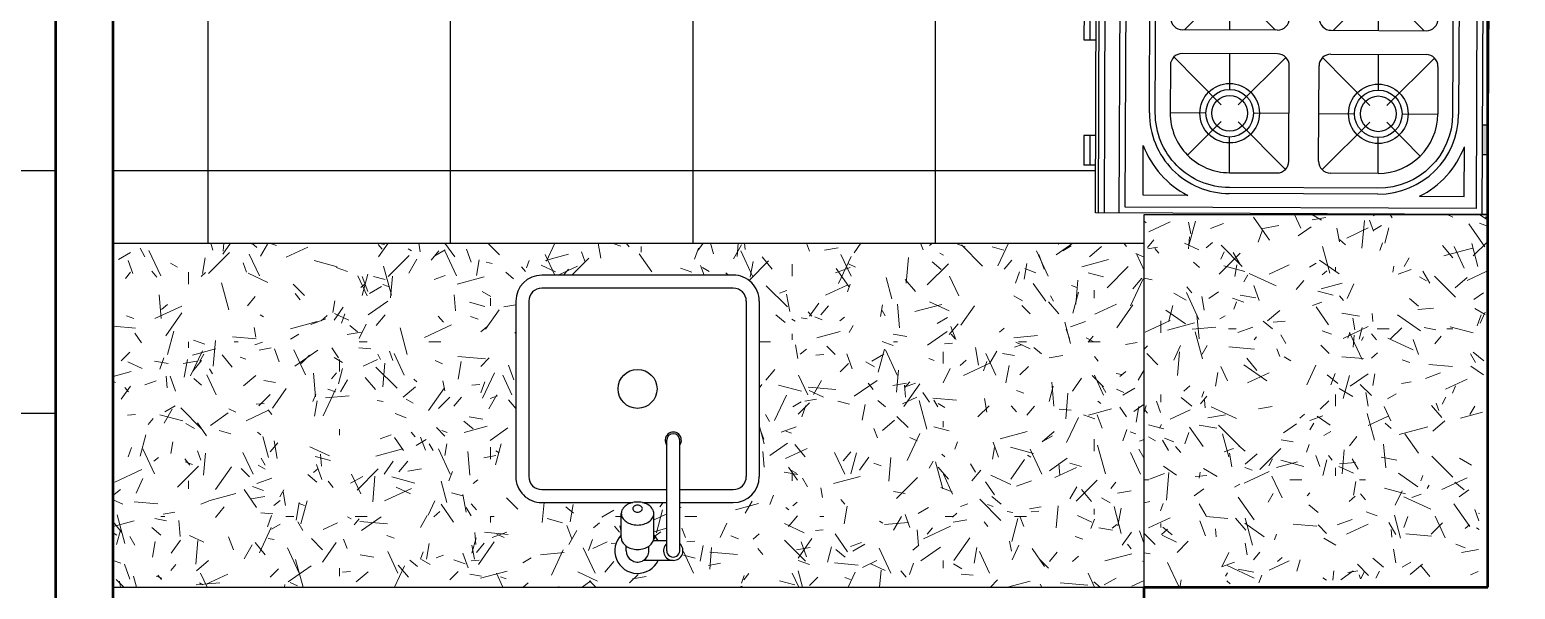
# Model space of a CAD drawing. Header units: millimetres. Extents: x 124972 to 152645, y 1647 to 10452.
# Drawn here: x 152114.9 to 152374.2, y 8647.6 to 8745.2 of the extents above; entities that cross this region are included whole.
import ezdxf

# ---------------------------------------------------------------- set-up
doc = ezdxf.new("R2010")
doc.units = ezdxf.units.MM
for name, color, linetype in [('ACESSORIOS', 2, 'Continuous'), ('COZ', 3, 'Continuous'), ('COZINHA', 2, 'Continuous'), ('PAREDES', 5, 'Continuous'), ('Piso', 55, 'Continuous')]:
    doc.layers.add(name, color=color, linetype=linetype)
for name, color, linetype, lineweight in [('Hachura', 1, 'Continuous', 9), ('Nível Fachada', 7, 'Continuous', 70), ('Parede Baixa', 5, 'Continuous', 50)]:
    doc.layers.add(name, color=color, linetype=linetype, lineweight=lineweight)
pattern_1 = [(359.9999999999999, (0, 0), (2.842170943040401e-14, 42.33333333333334), []), (90, (0, 0), (-42.33333333333333, 3.197442310920451e-14), [])]

# ---------------------------------------------------------------- blocks, each defined once
blk = doc.blocks.new('Pia Bancada Planta 01')
at = {"layer": 'COZ', "color": 2}
for p, q in [((0.4349999999999987, 0.1875), (0.165, 0.1874999999999991)), ((0.4350000000000005, 0.1674999999999995), (0.1649999999999974, 0.1674999999999995)), ((0.125, 0.1474999999999991), (0.125, 0.007449154188279287)), ((0.1449999999999978, 0.1475), (0.1449999999999987, -0.04500000000001326)), ((0.4549999999999992, -0.1475), (0.4550000000000001, 0.1474999999999999)), ((0.4749999999999988, -0.1475), (0.4749999999999988, 0.1474999999999999)), ((0.07051855781281269, 0.02499999999999946), (0.1081187720420091, 0.02499999999999946)), ((0.05089545180051935, 0.01749999999999918), (0.0578940251117448, 0.01749999999999918)), ((0.03589545180055609, -0.0550000000000006), (0.03589545180055609, -0.01145643923745876)), ((0.05089545180051935, -0.01750000000000096), (0.05789402511174391, -0.01750000000000096)), ((0.125, -0.00744915418847559), (0.125, -0.04500000000000793)), ((0.05089545180051935, -0.04499999999998838), (0.2208954518005184, -0.04500000000003281)), ((0.06589545180048173, -0.04499999999999372), (0.06589545180048084, -0.02412884359882828)), ((0.07051855781281269, -0.02500000000000125), (0.1081187720420091, -0.02500000000000125)), ((0.05089545180051935, -0.06500000000001283), (0.2208954518005184, -0.0649999999999702)), ((0.125, -0.06499999999999419), (0.125, -0.1475)), ((0.1449999999999987, -0.06499999999998886), (0.1449999999999987, -0.1475)), ((0.4349999999999996, -0.1675000000000005), (0.1649999999999983, -0.1675000000000004)), ((0.4349999999999987, -0.1875), (0.165, -0.1875))]:
    blk.add_line(p, q, dxfattribs=at)
blk.add_lwpolyline([(0.07051855781281269, 0.02499999999999946, 0.133256151078858), (0.06409800060375481, 0.02325790783494863, 0.1067562697216193), (0.05801855781281251, 0.01767766952966365, 0.08282752964101038), (0.05426143257988691, 0.009903837173372839, 0.07135174875314108), (0.05284088828314815, -8.914153163319302e-16, 0.07135174875312217), (0.05426143257988691, -0.009903837173374622, 0.08282752964099814), (0.05801855781281251, -0.01767766952966366, 0.1067562697216379), (0.06409800060375481, -0.02325790783495041, 0.1332561510788669), (0.07051855781281269, -0.02500000000000125, 0.133256151078858)], format="xyb", dxfattribs=at)
for points in [[(0.1081187720420091, -0.02500000000000125, 0.133256151078858), (0.1145393292510661, -0.02325790783495042, 0.1067562697216193), (0.1206187720420093, -0.01767766952966366, 0.08282752964099754), (0.1243758972749358, -0.00990383717337285, 0.07135174875310642), (0.1257964415716728, -8.958843855013521e-16, 0.07135174875312841), (0.124375897274934, 0.009903837173374612, 0.08282752964096539), (0.1206187720420093, 0.01767766952966365, 0.1067562697216041), (0.1145393292510679, 0.02325790783494685, 0.1332561510788969), (0.1081187720420091, 0.02499999999999946, 0.133256151078858), (0.1016982148329522, 0.02325790783494863, 0.1067562697216193), (0.09561877204200897, 0.01767766952966365, 0.08282752964101038), (0.09186164680908426, 0.009903837173372837, 0.07135174875314108), (0.0904411025123455, -8.937186085502868e-16, 0.07135174875312217), (0.09186164680908337, -0.009903837173374624, 0.08282752964099814), (0.09561877204200897, -0.01767766952966366, 0.1067562697216379), (0.1016982148329522, -0.02325790783495042, 0.1332561510788669)], [(0.1156187720420085, 0.007499999999999389, 0.1332561510789247), (0.1136926048792919, 0.006977372350482895, 0.1067562697216326), (0.1118687720420093, 0.005303300858899178, 0.08282752964098952), (0.1107416344721308, 0.002971151152011402, 0.07135174875314322), (0.1103154711831102, -8.949360611537505e-16, 0.0713517487531746), (0.1107416344721317, -0.002971151152014968, 0.08282752964091725), (0.1118687720420093, -0.005303300858899192, 0.1067562697215655), (0.1136926048792919, -0.006977372350484685, 0.1332561510788154), (0.1156187720420085, -0.007500000000001179, 0.1332561510789247), (0.117544939204727, -0.006977372350484685, 0.1067562697216326), (0.1193687720420087, -0.005303300858899192, 0.08282752964095197), (0.1204959096118863, -0.002971151152013192, 0.07135174875313267), (0.1209220729009086, -8.9558579423907e-16, 0.07135174875303825), (0.1204959096118881, 0.002971151152009625, 0.08282752964098399), (0.1193687720420087, 0.005303300858899178, 0.106756269721622), (0.1175449392047252, 0.006977372350484672, 0.1332561510787654)]]:
    blk.add_lwpolyline(points, format="xyb", close=True, dxfattribs=at)
blk.add_circle((0.2999999999999989, -1.837722682362924e-17), 0.03, dxfattribs=at)
for centre, radius, start, end in [((0.165, 0.1474999999999991), 0.04, 90, 180.0000000000002), ((0.4349999999999987, 0.1474999999999999), 0.04, 0, 90), ((0.1649999999999974, 0.1475), 0.02, 90, 180), ((0.4350000000000005, 0.1474999999999999), 0.02, 0, 90), ((0.05089545180051935, -8.912961439068893e-16), 0.035, 45.58469140281201, 244.6230664749245), ((0.05089545180051935, -8.912961439068893e-16), 0.0175, 90, 204.6199773288184), ((0.0258954518005563, -0.01145643923745876), 0.01, 0, 24.61997732881747), ((0.05089545180051935, -8.912961439068893e-16), 0.0175, 211.0027191341971, 270), ((0.05089545180051935, -0.0550000000000006), 0.015, 41.81031489577259, 318.1896851042274), ((0.05089545180051935, -0.0550000000000006), 0.01, 90.00021374334041, 270.0002137433709), ((0.05089545180051935, -8.912961439068893e-16), 0.035, 295.3769335250748, 314.415308597188), ((0.2208954518005184, -0.05500000000000062), 0.0125, 233.130102353961, 126.869897646039), ((0.2208954518005184, -0.05500000000000062), 0.01, 270.0001178779924, 90.00011787796187), ((0.165, -0.1475), 0.04, 180, 270), ((0.1649999999999983, -0.1475), 0.02, 180.0000000000001, 270.0000000000001), ((0.4349999999999987, -0.1475), 0.04, 270, 0), ((0.4349999999999996, -0.1475), 0.02, 270.0000000000001, 359.9999999999999)]:
    blk.add_arc(centre, radius, start, end, dxfattribs=at)
blk = doc.blocks.new('6-PL')
at = {"layer": 'COZINHA'}
h = blk.add_hatch(color=1, dxfattribs=at)
h.dxf.hatch_style = 1
h.paths.add_polyline_path([(-69.0000000000001, -3.000000000000056), (-69.00000000000023, -4.000000000000049), (-64.00000000000023, -4.000000000000045), (-64.0000000000001, -3.000000000000056)])
h.paths.add_polyline_path([(-16.99999999999999, -3), (-16.99999999999988, -4.000000000000011), (-11.99999999999987, -4.000000000000007), (-12, -3)])
at = {"layer": 'COZINHA', "color": 15}
for p, q in [((-79.0000000000001, -3.000000000000056), (-69.00000000000017, -3.000000000000056)), ((-79.0000000000001, -3.000000000000056), (-79.00000000000004, -4.000000000000056)), ((-64.0000000000001, -3.000000000000056), (-17, -2.999999999994713)), ((-12, -3), (-2, -3)), ((-2, -3), (-1.999999999999943, -3.999999999999943)), ((-76.00000000000013, -6.999999999999829), (-67.64389224171816, -6.999999999999829)), ((-76.00000000000013, -14.50794101219895), (-76.00000000000013, -6.999999999999829)), ((-5, -6.999999999999829), (-13.35610775828195, -6.999999999999829)), ((-5, -14.50794101219895), (-5, -6.999999999999829)), ((-76.00000000000013, -53.49205898780104), (-76.00000000000013, -61.00000000000017)), ((-5, -53.49205898780104), (-5, -61.00000000000017)), ((-76.00000000000013, -61.00000000000017), (-67.64389224171816, -61.00000000000017)), ((-5, -61.00000000000017), (-13.35610775828195, -61.00000000000017)), ((-2.000000000000056, -67.5), (-79.00000000000004, -67.50000000000007)), ((-2.000000000000056, -68.5), (-79.00000000000004, -68.50000000000004))]:
    blk.add_line(p, q, dxfattribs=at)
at = {"layer": 'COZINHA', "color": 1}
for p, q in [((-79.0000000000001, -4.000000000000056), (-2, -4)), ((-69.00000000000017, -3.000000000000056), (-64.0000000000001, -3.000000000000056)), ((-69.0000000000001, -3), (-69.00000000000023, -4)), ((-64.0000000000001, -3), (-64.00000000000023, -4)), ((-17, -3), (-12, -3)), ((-17, -3), (-16.99999999999988, -4)), ((-12, -3), (-11.99999999999988, -4)), ((-78.0000000000001, -4.999999999999772), (-2.999999999999943, -4.999999999999829)), ((-78.0000000000001, -64.0000000000001), (-78.0000000000001, -4.999999999999772)), ((-2.999999999999943, -4.999999999999829), (-3.000000000000113, -64)), ((-62.16666666666679, -7.999999999999943), (-18.83333333333343, -7.999999999999943)), ((-62.16666666666679, -17.50000000000017), (-62.16666666666679, -11.49999999999994)), ((-54.16666666666679, -11.49999999999994), (-62.16666666666679, -11.49999999999994)), ((-60.75245310429369, -20.08578643762684), (-52.75245310429369, -12.08578643762683)), ((-34.83333333333337, -11.49999999999994), (-46.16666666666675, -11.49999999999994)), ((-40.50000000000011, -17.50000000000023), (-40.50000000000011, -11.49999999999983)), ((-20.24754689570654, -20.08578643762684), (-28.24754689570653, -12.08578643762683)), ((-26.83333333333343, -11.49999999999994), (-18.83333333333343, -11.49999999999994)), ((-18.83333333333343, -17.50000000000034), (-18.83333333333343, -11.49999999999994)), ((-63.58088022903991, -20.08578643762684), (-69.23773447853229, -14.42893218813447)), ((-52.16666666666679, -29.49999999999994), (-52.16666666666679, -13.49999999999994)), ((-48.16666666666675, -13.49999999999994), (-48.16666666666679, -29.5)), ((-48.16666666666679, -13.83333333333337), (-41.91421356237322, -20.08578643762695)), ((-32.83333333333343, -13.83333333333337), (-39.08578643762701, -20.08578643762695)), ((-32.83333333333343, -29.5), (-32.83333333333337, -13.49999999999994)), ((-28.83333333333343, -29.49999999999994), (-28.83333333333343, -13.49999999999994)), ((-17.41911977096032, -20.08578643762684), (-11.76226552146795, -14.42893218813447)), ((-75.6666666666668, -46.50000000000005), (-75.6666666666668, -21.49999999999995)), ((-72.1666666666668, -21.49999999999995), (-72.1666666666668, -29.49999999999994)), ((-72.1666666666668, -21.49999999999995), (-66.1666666666668, -21.49999999999995)), ((-58.16666666666679, -21.49999999999995), (-52.16666666666679, -21.49999999999995)), ((-44.50000000000017, -21.49999999999983), (-48.16666666666675, -21.49999999999983)), ((-32.83333333333337, -21.49999999999983), (-36.50000000000017, -21.49999999999983)), ((-22.83333333333349, -21.49999999999995), (-28.83333333333343, -21.49999999999995)), ((-8.833333333333428, -21.49999999999995), (-14.83333333333348, -21.49999999999995)), ((-8.833333333333428, -21.49999999999995), (-8.833333333333428, -29.49999999999994)), ((-5.333333333333428, -21.49999999999995), (-5.333333333333428, -46.50000000000005)), ((-71.5808802290399, -30.91421356237305), (-63.58088022903991, -22.91421356237305)), ((-52.75245310429369, -30.91421356237305), (-60.75245310429369, -22.91421356237305)), ((-48.16666666666679, -29.16666666666652), (-41.91421356237322, -22.91421356237294)), ((-32.83333333333343, -29.16666666666652), (-39.08578643762701, -22.91421356237294)), ((-28.24754689570653, -30.91421356237305), (-20.24754689570654, -22.91421356237305)), ((-9.41911977096032, -30.91421356237305), (-17.41911977096032, -22.91421356237305)), ((-62.16666666666679, -31.49999999999995), (-62.16666666666679, -25.50000000000017)), ((-40.50000000000011, -31.49999999999983), (-40.50000000000011, -25.50000000000023)), ((-18.83333333333343, -31.49999999999995), (-18.83333333333343, -25.50000000000034)), ((-70.1666666666668, -31.49999999999995), (-54.16666666666679, -31.49999999999995)), ((-46.16666666666679, -31.5), (-34.83333333333343, -31.5)), ((-10.83333333333343, -31.49999999999995), (-26.83333333333343, -31.49999999999995)), ((-71.5808802290399, -37.08578643762695), (-63.58088022903991, -45.08578643762695)), ((-70.1666666666668, -36.50000000000006), (-54.16666666666679, -36.50000000000006)), ((-62.16666666666679, -36.50000000000006), (-62.16666666666679, -42.50000000000006)), ((-52.75245310429369, -37.08578643762695), (-60.75245310429369, -45.08578643762695)), ((-46.16666666666679, -36.50000000000011), (-34.83333333333343, -36.50000000000011)), ((-40.50000000000011, -36.50000000000029), (-40.50000000000011, -42.49999999999988)), ((-28.24754689570653, -37.08578643762695), (-20.24754689570654, -45.08578643762695)), ((-10.83333333333343, -36.50000000000006), (-26.83333333333343, -36.50000000000006)), ((-18.83333333333343, -36.50000000000006), (-18.83333333333343, -42.50000000000023)), ((-9.41911977096032, -37.08578643762695), (-17.41911977096032, -45.08578643762695)), ((-72.1666666666668, -46.50000000000005), (-72.1666666666668, -38.50000000000006)), ((-52.16666666666679, -38.50000000000006), (-52.16666666666679, -54.50000000000006)), ((-48.16666666666675, -54.50000000000017), (-48.16666666666679, -38.50000000000012)), ((-48.16666666666679, -38.8333333333336), (-41.91421356237322, -45.08578643762717)), ((-32.83333333333343, -38.8333333333336), (-39.08578643762701, -45.08578643762717)), ((-32.83333333333343, -38.50000000000012), (-32.83333333333337, -54.50000000000017)), ((-28.83333333333343, -38.50000000000006), (-28.83333333333343, -54.50000000000006)), ((-8.833333333333428, -46.50000000000005), (-8.833333333333428, -38.50000000000006)), ((-72.1666666666668, -46.50000000000005), (-66.1666666666668, -46.50000000000005)), ((-58.16666666666679, -46.50000000000005), (-52.16666666666679, -46.50000000000005)), ((-44.50000000000017, -46.50000000000028), (-48.16666666666675, -46.50000000000028)), ((-32.83333333333337, -46.50000000000028), (-36.50000000000017, -46.50000000000028)), ((-22.83333333333349, -46.50000000000005), (-28.83333333333343, -46.50000000000005)), ((-8.833333333333428, -46.50000000000005), (-14.83333333333348, -46.50000000000005)), ((-63.58088022903991, -47.91421356237315), (-69.23773447853229, -53.57106781186553)), ((-60.75245310429369, -47.91421356237315), (-52.75245310429369, -55.91421356237315)), ((-48.16666666666679, -54.16666666666675), (-41.91421356237322, -47.91421356237315)), ((-32.83333333333343, -54.16666666666675), (-39.08578643762701, -47.91421356237315)), ((-20.24754689570654, -47.91421356237315), (-28.24754689570653, -55.91421356237315)), ((-17.41911977096032, -47.91421356237315), (-11.76226552146795, -53.57106781186553)), ((-62.16666666666679, -50.50000000000006), (-62.16666666666679, -56.50000000000005)), ((-40.50000000000011, -50.49999999999989), (-40.50000000000011, -56.50000000000028)), ((-18.83333333333343, -50.50000000000022), (-18.83333333333343, -56.50000000000005)), ((-54.16666666666679, -56.50000000000005), (-62.16666666666679, -56.50000000000005)), ((-34.83333333333337, -56.50000000000017), (-46.16666666666675, -56.50000000000017)), ((-26.83333333333343, -56.50000000000005), (-18.83333333333343, -56.50000000000005)), ((-18.83333333333343, -60.00000000000006), (-62.16666666666679, -60.00000000000006)), ((-3.000000000000113, -64), (-78.0000000000001, -64.0000000000001)), ((-66.00000000000004, -70.00000000000007), (-71.00000000000004, -70.00000000000007)), ((-59.00000000000005, -70.0000000000001), (-64.00000000000004, -70.00000000000007)), ((-52.00000000000006, -70.0000000000001), (-57.00000000000006, -70.0000000000001)), ((-45.00000000000011, -70.00000000000007), (-50.00000000000006, -70.0000000000001)), ((-38.00000000000006, -70), (-43.00000000000011, -70.00000000000007)), ((-31.00000000000006, -70), (-36.00000000000006, -70)), ((-15.00000000000006, -70.00000000000007), (-10.00000000000005, -70.00000000000007))]:
    blk.add_line(p, q, dxfattribs=at)
at = {"layer": 'COZINHA', "color": 2}
for p, q in [((-79.00000000000004, -69.00000000000004), (-79.00000000000004, -4.000000000000056)), ((-1.999999999999943, -3.999999999999943), (-2.000000000000056, -69)), ((-2.000000000000056, -65), (-79.00000000000004, -65.00000000000007)), ((-2.000000000000056, -69), (-79.00000000000004, -69.00000000000004)), ((-71.00000000000004, -69.00000000000004), (-71.00000000000004, -71.00000000000004)), ((-66.00000000000004, -69.00000000000004), (-66.00000000000004, -71.00000000000004)), ((-64.00000000000004, -69.00000000000004), (-64.00000000000004, -71.00000000000004)), ((-64.00000000000004, -69.00000000000004), (-64.00000000000004, -71.00000000000004)), ((-59.00000000000005, -69.00000000000004), (-59.00000000000005, -71.00000000000004)), ((-57.00000000000006, -69.00000000000004), (-57.00000000000006, -71.00000000000004)), ((-52.00000000000006, -69.00000000000004), (-52.00000000000006, -71.00000000000004)), ((-50.00000000000006, -69.00000000000004), (-50.00000000000006, -71.00000000000004)), ((-45.00000000000006, -69.00000000000004), (-45.00000000000006, -71.00000000000004)), ((-43.00000000000006, -69.00000000000004), (-43.00000000000006, -71.00000000000004)), ((-38.00000000000006, -69.00000000000004), (-38.00000000000006, -71.00000000000004)), ((-36.00000000000006, -69.00000000000004), (-36.00000000000006, -71.00000000000004)), ((-31.00000000000006, -69.00000000000004), (-31.00000000000006, -71.00000000000004)), ((-15.00000000000006, -69.00000000000004), (-15.00000000000006, -71.00000000000004)), ((-10.00000000000005, -69.00000000000004), (-10.00000000000005, -71.00000000000004)), ((-66.00000000000004, -71.00000000000004), (-71.00000000000004, -71.00000000000004)), ((-59.00000000000005, -71.00000000000013), (-64.00000000000004, -71.00000000000004)), ((-52.00000000000006, -71.00000000000013), (-57.00000000000006, -71.00000000000013)), ((-45.00000000000011, -71.00000000000004), (-50.00000000000006, -71.00000000000013)), ((-38.00000000000006, -71), (-43.00000000000011, -71.00000000000004)), ((-31.00000000000006, -71), (-36.00000000000006, -71)), ((-15.00000000000006, -71.00000000000004), (-10.00000000000005, -71.00000000000004))]:
    blk.add_line(p, q, dxfattribs=at)
at = {"layer": 'COZINHA', "color": 15}
blk.add_lwpolyline([(-62.16666666666679, -59.00000000000005, -0.4142135623730951), (-74.6666666666668, -46.50000000000005), (-74.6666666666668, -21.49999999999995, -0.4142135623730951), (-62.16666666666679, -8.999999999999943), (-18.83333333333343, -8.999999999999943, -0.4142135623730951), (-6.333333333333428, -21.49999999999995), (-6.333333333333428, -46.50000000000005, -0.4142135623730951), (-18.83333333333343, -59.00000000000005)], format="xyb", close=True, dxfattribs=at)
for centre in [(-62.16666666666679, -21.50000000000017), (-40.50000000000017, -21.50000000000023), (-18.83333333333348, -21.50000000000034), (-62.16666666666679, -46.50000000000005), (-40.50000000000017, -46.50000000000011), (-18.83333333333348, -46.50000000000022)]:
    blk.add_circle(centre, 5, dxfattribs=at)
at = {"layer": 'COZINHA', "color": 1}
for centre, radius in [((-62.16666666666679, -21.50000000000017), 4), ((-62.16666666666679, -21.50000000000017), 3), ((-40.50000000000017, -21.50000000000023), 4), ((-40.50000000000017, -21.50000000000023), 3), ((-18.83333333333348, -21.50000000000034), 4), ((-18.83333333333348, -21.50000000000034), 3), ((-62.16666666666679, -46.50000000000005), 4), ((-62.16666666666679, -46.50000000000005), 3), ((-40.50000000000017, -46.50000000000011), 4), ((-40.50000000000017, -46.50000000000011), 3), ((-18.83333333333348, -46.50000000000022), 4), ((-18.83333333333348, -46.50000000000022), 3)]:
    blk.add_circle(centre, radius, dxfattribs=at)
at = {"layer": 'COZINHA', "color": 15}
for centre, start, end in [((-62.16666666666679, -21.49999999999995), 110.6935412311843, 153.1856820380514), ((-18.83333333333331, -21.49999999999995), 26.81431796194855, 69.30645876881567), ((-62.16666666666679, -46.50000000000005), 206.8143179619485, 249.3064587688157), ((-18.83333333333331, -46.50000000000005), 290.6935412311843, 333.1856820380515)]:
    blk.add_arc(centre, 15.5, start, end, dxfattribs=at)
at = {"layer": 'COZINHA', "color": 1}
for centre, radius, start, end in [((-62.16666666666679, -21.49999999999995), 13.5, 90, 180), ((-18.83333333333343, -21.49999999999995), 13.5, 0, 90), ((-62.16666666666679, -21.49999999999995), 10, 90, 180), ((-54.16666666666679, -13.49999999999994), 2, 0, 90), ((-46.16666666666675, -13.49999999999994), 2, 90, 180), ((-34.83333333333337, -13.49999999999994), 2, 0, 90), ((-26.83333333333343, -13.49999999999994), 2, 90, 180), ((-18.83333333333343, -21.49999999999995), 10, 0, 90), ((-70.1666666666668, -29.49999999999994), 2, 180, 270), ((-54.16666666666679, -29.49999999999994), 2, 270, 0), ((-46.16666666666679, -29.5), 2, 180, 270), ((-34.83333333333343, -29.5), 2, 270, 0), ((-26.83333333333343, -29.49999999999994), 2, 180, 270), ((-10.83333333333343, -29.49999999999994), 2, 270, 0), ((-70.1666666666668, -38.50000000000006), 2, 90, 180), ((-54.16666666666679, -38.50000000000006), 2, 0, 90), ((-46.16666666666679, -38.50000000000012), 2, 90, 180), ((-34.83333333333343, -38.50000000000012), 2, 0, 90), ((-26.83333333333343, -38.50000000000006), 2, 90, 180), ((-10.83333333333343, -38.50000000000006), 2, 0, 90), ((-62.16666666666679, -46.50000000000005), 13.5, 180, 270), ((-62.16666666666679, -46.50000000000005), 10, 180, 270), ((-18.83333333333343, -46.50000000000005), 13.5, 270, 0), ((-18.83333333333343, -46.50000000000005), 10, 270, 0), ((-54.16666666666679, -54.50000000000006), 2, 270, 0), ((-46.16666666666675, -54.50000000000017), 2, 180, 270), ((-34.83333333333337, -54.50000000000017), 2, 270, 0), ((-26.83333333333343, -54.50000000000006), 2, 180, 270)]:
    blk.add_arc(centre, radius, start, end, dxfattribs=at)
blk = doc.blocks.new('Fogão 6 Planta 04')
at = {"layer": 'PAREDES', "xscale": -1}
blk.add_blockref('6-PL', (340.7625953947037, 314.374914180389), dxfattribs=at)

msp = doc.modelspace()

# ---------------------------------------------------------------- hatches: boundary and pattern name
at = {"layer": 'Hachura', "transparency": 33554687}
h = msp.add_hatch(dxfattribs=at)
h.set_pattern_fill('TEXTURED', color=55, scale=34.66666666666666, angle=540, pattern_type=2)
h.set_pattern_definition([(180, (140472.2760999121, -6930.529098089421), (-15.25333333333338, -26.34666666666664), [1.386666666666666, -23.22666666666667, 1.04, -10.05333333333333, 2.08, -24.61333333333333]), (184.9999999999998, (140487.8760999121, -6943.009098089402), (-13.65014946494983, -26.94555823272954), [2.773333333333331, -23.22666666666665, 2.079999999999998, -10.05333333333333, 4.159999999999996, -24.61333333333332]), (189.9999999999998, (140478.8627665788, -6944.742431422739), (-9.322575796618336, -32.97311737469169), [2.426666666666658, -5.893333333333316, 3.119999999999991, -18.37333333333326, 1.733333333333329, -22.87999999999993]), (194.9999999999997, (140485.1027665788, -6947.862431422735), (-7.80080410363073, -31.16077430579636), [4.853333333333326, -5.893333333333326, 5.199999999999992, -18.3733333333333, 3.813333333333329, -22.87999999999997]), (199.9999999999999, (140482.3294332455, -6933.649098089416), (-15.42331018906423, -25.53503372342304), [2.773333333333321, -19.06666666666657, 2.426666666666654, -14.21333333333328, 1.733333333333327, -11.09333333333328]), (204.9999999999998, (140477.4760999121, -6928.795764756083), (-17.28534427930406, -25.27298394710001), [3.81333333333333, -19.06666666666664, 4.853333333333327, -14.21333333333332, 4.159999999999993, -11.09333333333332]), (209.9999999999998, (140472.2760999121, -6931.5690980894), (2.538669627436824, -29.35710477835261), [1.733333333333332, -11.43999999999999, 1.386666666666665, -16.98666666666665, 1.039999999999999, -22.53333333333331]), (214.9999999999998, (140487.8760999121, -6919.089098089418), (-2.579613639607711, -34.39280793879433), [3.813333333333332, -11.44, 2.773333333333332, -16.98666666666666, 2.079999999999999, -22.53333333333332]), (219.9999999999999, (140481.9827665788, -6939.195764756107), (-3.909928223617874, -25.00279662485648), [1.386666666666665, -15.25333333333332, 1.039999999999998, -9.706666666666655, 2.77333333333333, -17.67999999999997]), (224.9999999999998, (140481.9827665788, -6926.715764756067), (7.108780173528698, -34.07311876277577), [2.773333333333329, -15.25333333333332, 2.079999999999996, -9.706666666666651, 5.199999999999991, -17.67999999999997]), (229.9999999999999, (140476.7827665788, -6926.715764756067), (9.273086591574385, -27.24031486517826), [0.6933333333333331, -12.82666666666666, 1.733333333333333, -21.14666666666666, 2.079999999999999, -10.74666666666666]), (239.9999999999999, (140475.7427665788, -6929.142431422762), (11.49466123858791, -25.85066271897308), [1.733333333333329, -14.2133333333333, 0.693333333333331, -16.63999999999993, 1.386666666666662, -12.82666666666663]), (244.9999999999999, (140488.2227665788, -6929.142431422762), (8.429678385509325, -36.06118858713445), [3.813333333333317, -14.21333333333327, 1.386666666666658, -16.63999999999987, 2.773333333333317, -12.8266666666666]), (249.9999999999999, (140479.5560999121, -6924.98243142273), (12.69866233773165, -24.91225796780569), [1.039999999999999, -6.586666666666662, 2.079999999999998, -11.09333333333332, 1.386666666666666, -15.25333333333332]), (255, (140492.0360999121, -6921.862431422735), (26.87634075249855, -26.94075963995462), [2.08, -6.586666666666666, 4.159999999999999, -11.09333333333333, 2.773333333333333, -15.25333333333333]), (259.9999999999999, (140477.8227665788, -6945.435764756097), (24.10088417461957, -19.03424760797158), [2.426666666666665, -15.25333333333333, 1.039999999999999, -18.02666666666666, 2.079999999999998, -16.98666666666665]), (264.9999999999999, (140474.7027665788, -6920.475764756076), (28.77624448004111, -17.13321200548522), [4.853333333333288, -15.25333333333324, 2.079999999999977, -18.02666666666649, 4.159999999999954, -16.98666666666648]), (270, (140475.7427665788, -6930.529098089421), (30.50666666666664, -12.82666666666671), [2.08, -10.74666666666667, 1.386666666666666, -21.14666666666666, 0.6933333333333332, -21.49333333333333]), (274.9999999999998, (140488.2227665788, -6943.009098089402), (32.59620091958621, -22.55153596761994), [4.159999999999995, -10.74666666666666, 1.386666666666665, -21.14666666666665, 1.386666666666665, -21.49333333333331]), (279.9999999999999, (140481.2894332455, -6941.275764756065), (28.65447970155014, -16.77234475525131), [2.426666666666664, -13.51999999999999, 2.079999999999997, -11.09333333333332, 2.426666666666664, -25.30666666666664]), (284.9999999999998, (140475.0494332455, -6947.515764756055), (30.0072469200255, -14.21111845831196), [4.85333333333332, -13.51999999999997, 4.159999999999986, -11.09333333333331, 4.85333333333332, -25.30666666666661]), (289.9999999999998, (140483.7160999121, -6921.515764756055), (27.78421726361853, -9.439864873281836), [2.773333333333329, -9.013333333333318, 1.386666666666664, -18.3733333333333, 2.079999999999996, -20.10666666666663]), (294.9999999999999, (140464.9960999121, -6921.515764756055), (28.50122836311433, -6.982389245192897), [5.199999999999998, -9.01333333333333, 2.773333333333332, -18.37333333333332, 4.159999999999997, -20.10666666666666]), (299.9999999999998, (140493.0760999121, -6925.675764756088), (33.12399358499788, -3.292439838801963), [1.733333333333333, -23.22666666666666, 2.079999999999999, -10.74666666666666, 2.426666666666666, -14.21333333333333]), (304.9999999999999, (140489.9560999121, -6928.795764756083), (37.63021468819955, -1.159160744297788), [3.813333333333333, -23.22666666666667, 4.159999999999999, -10.74666666666667, 4.853333333333333, -14.21333333333333]), (309.9999999999999, (140485.4494332455, -6918.049098089439), (32.25245308834045, -8.23519161255586), [1.039999999999994, -7.626666666666642, 1.38666666666666, -14.90666666666662, 2.773333333333321, -19.41333333333324]), (314.9999999999999, (140482.3294332455, -6921.169098089435), (37.25981332332314, -5.392867717849463), [2.08, -7.626666666666666, 2.773333333333333, -14.90666666666667, 5.199999999999999, -19.41333333333333]), (319.9999999999998, (140495.8494332455, -6945.782431422718), (25.49119173649572, 3.9526572592077), [2.079999999999982, -12.47999999999993, 2.426666666666649, -10.7466666666666, 1.386666666666658, -14.55999999999993]), (324.9999999999998, (140481.9827665788, -6923.942431422751), (26.83925175809924, 8.715074332495472), [4.159999999999993, -12.47999999999999, 4.853333333333327, -10.74666666666665, 2.77333333333333, -14.55999999999999]), (329.9999999999999, (140467.0760999121, -6915.969098089423), (23.66866345916563, 13.95532765852374), [1.386666666666666, -9.70666666666666, 2.773333333333331, -21.49333333333332, 2.426666666666665, -19.75999999999998]), (334.9999999999999, (140470.1960999121, -6935.035764756074), (30.8453509882361, 12.00937643728941), [2.77333333333332, -9.706666666666615, 5.199999999999974, -21.49333333333323, 4.853333333333308, -19.75999999999989]), (339.9999999999999, (140489.9560999121, -6935.382431422753), (27.49079075371655, 18.76953741695528), [2.079999999999994, -14.55999999999998, 1.733333333333331, -13.17333333333331, 1.386666666666664, -21.14666666666662]), (344.9999999999999, (140493.0760999121, -6922.902431422772), (29.57151101933907, 23.3002671045681), [4.159999999999999, -14.56, 3.813333333333333, -13.17333333333333, 2.773333333333333, -21.14666666666666]), (349.9999999999999, (140487.8760999121, -6927.062431422746), (24.91886765856662, 19.54312130061107), [3.119999999999997, -11.43999999999999, 2.079999999999997, -15.59999999999999, 2.773333333333331, -15.25333333333332]), (354.9999999999999, (140472.2760999121, -6942.662431422723), (23.66460042609699, 27.85683115913806), [3.813333333333321, -11.43999999999995, 4.159999999999975, -15.59999999999995, 4.506666666666643, -15.25333333333328])])
edge = h.paths.add_edge_path()
edge.add_arc((152350.9409180923, 8867.415463004392), 1.300000000017462, 0, 360)
h.paths.add_polyline_path([(152309.4450232016, 8648.006106727029), (152367.7143194695, 8650.178709355867), (152369.4450232016, 8713.006106727029), (152309.4450232016, 8713.00610672703)])
h = msp.add_hatch(dxfattribs=at)
h.set_pattern_fill('TEXTURED', color=55, scale=34.66666666666666, angle=809.9999999999999, pattern_type=2)
h.set_pattern_definition([(90, (136229.2050117276, 20561.33758677151), (-26.34666666666664, 15.25333333333337), [1.386666666666666, -23.22666666666667, 1.04, -10.05333333333333, 2.08, -24.61333333333333]), (94.99999999999983, (136216.7250117276, 20545.73758677151), (-26.94555823272954, 13.65014946494982), [2.773333333333331, -23.22666666666665, 2.079999999999998, -10.05333333333333, 4.159999999999996, -24.61333333333332]), (99.9999999999998, (136214.9916783942, 20554.75092010484), (-32.97311737469169, 9.322575796618334), [2.426666666666657, -5.893333333333313, 3.119999999999989, -18.37333333333325, 1.733333333333328, -22.87999999999992]), (104.9999999999997, (136211.8716783942, 20548.51092010485), (-31.16077430579636, 7.800804103630728), [4.853333333333326, -5.893333333333326, 5.199999999999991, -18.3733333333333, 3.813333333333329, -22.87999999999997]), (109.9999999999999, (136226.0850117276, 20551.2842534382), (-25.53503372342304, 15.42331018906422), [2.77333333333332, -19.06666666666656, 2.426666666666654, -14.21333333333328, 1.733333333333327, -11.09333333333328]), (114.9999999999998, (136230.9383450609, 20556.13758677153), (-25.27298394710001, 17.28534427930406), [3.813333333333329, -19.06666666666663, 4.853333333333326, -14.21333333333332, 4.159999999999991, -11.09333333333332]), (119.9999999999998, (136228.1650117276, 20561.33758677151), (-29.35710477835261, -2.538669627436826), [1.733333333333332, -11.43999999999999, 1.386666666666665, -16.98666666666665, 1.039999999999999, -22.53333333333331]), (124.9999999999998, (136240.6450117276, 20545.73758677151), (-34.39280793879433, 2.579613639607708), [3.813333333333333, -11.44, 2.773333333333333, -16.98666666666666, 2.079999999999999, -22.53333333333333]), (129.9999999999998, (136220.5383450609, 20551.63092010485), (-25.00279662485648, 3.909928223617873), [1.386666666666664, -15.25333333333332, 1.039999999999998, -9.706666666666651, 2.773333333333329, -17.67999999999997]), (134.9999999999998, (136233.0183450609, 20551.63092010485), (-34.07311876277577, -7.1087801735287), [2.773333333333333, -15.25333333333333, 2.079999999999999, -9.706666666666665, 5.199999999999998, -17.68]), (139.9999999999999, (136233.0183450609, 20556.83092010486), (-27.24031486517826, -9.273086591574387), [0.6933333333333329, -12.82666666666666, 1.733333333333333, -21.14666666666665, 2.079999999999998, -10.74666666666666]), (149.9999999999999, (136230.5916783942, 20557.87092010484), (-25.85066271897308, -11.49466123858791), [1.733333333333329, -14.21333333333329, 0.6933333333333308, -16.63999999999992, 1.386666666666662, -12.82666666666663]), (154.9999999999999, (136230.5916783942, 20545.39092010486), (-36.06118858713445, -8.429678385509328), [3.813333333333321, -14.21333333333328, 1.38666666666666, -16.6399999999999, 2.773333333333321, -12.82666666666662]), (159.9999999999999, (136234.7516783942, 20554.05758677151), (-24.91225796780569, -12.69866233773165), [1.039999999999999, -6.586666666666662, 2.079999999999998, -11.09333333333332, 1.386666666666666, -15.25333333333332]), (165, (136237.8716783942, 20541.57758677153), (-26.94075963995462, -26.87634075249855), [2.08, -6.586666666666666, 4.159999999999999, -11.09333333333333, 2.773333333333333, -15.25333333333333]), (169.9999999999999, (136214.2983450609, 20555.79092010485), (-19.03424760797158, -24.10088417461957), [2.426666666666665, -15.25333333333333, 1.039999999999999, -18.02666666666666, 2.079999999999998, -16.98666666666665]), (174.9999999999999, (136239.2583450609, 20558.91092010484), (-17.13321200548522, -28.77624448004111), [4.853333333333294, -15.25333333333325, 2.07999999999998, -18.02666666666651, 4.159999999999959, -16.9866666666665]), (180, (136229.2050117276, 20557.87092010484), (-12.82666666666671, -30.50666666666664), [2.08, -10.74666666666667, 1.386666666666666, -21.14666666666666, 0.6933333333333332, -21.49333333333333]), (184.9999999999998, (136216.7250117276, 20545.39092010486), (-22.55153596761993, -32.59620091958622), [4.159999999999993, -10.74666666666665, 1.386666666666665, -21.14666666666664, 1.386666666666665, -21.49333333333331]), (189.9999999999999, (136218.4583450609, 20552.32425343818), (-16.77234475525131, -28.65447970155014), [2.426666666666663, -13.51999999999999, 2.079999999999996, -11.09333333333332, 2.426666666666663, -25.30666666666664]), (194.9999999999998, (136212.2183450609, 20558.5642534382), (-14.21111845831195, -30.00724692002551), [4.853333333333327, -13.51999999999999, 4.159999999999993, -11.09333333333332, 4.853333333333327, -25.30666666666664]), (199.9999999999998, (136238.2183450609, 20549.89758677151), (-9.439864873281834, -27.78421726361853), [2.773333333333329, -9.01333333333332, 1.386666666666665, -18.3733333333333, 2.079999999999996, -20.10666666666664]), (204.9999999999999, (136238.2183450609, 20568.61758677151), (-6.982389245192895, -28.50122836311433), [5.199999999999998, -9.01333333333333, 2.773333333333332, -18.37333333333332, 4.159999999999997, -20.10666666666666]), (209.9999999999997, (136234.0583450609, 20540.53758677152), (-3.292439838801961, -33.12399358499788), [1.733333333333333, -23.22666666666666, 2.079999999999999, -10.74666666666666, 2.426666666666666, -14.21333333333333]), (214.9999999999999, (136230.9383450609, 20543.65758677152), (-1.159160744297786, -37.63021468819955), [3.813333333333332, -23.22666666666666, 4.159999999999997, -10.74666666666666, 4.853333333333332, -14.21333333333333]), (219.9999999999999, (136241.6850117275, 20548.16425343817), (-8.235191612555859, -32.25245308834045), [1.039999999999994, -7.626666666666642, 1.38666666666666, -14.90666666666662, 2.773333333333321, -19.41333333333324]), (224.9999999999999, (136238.5650117275, 20551.2842534382), (-5.392867717849461, -37.25981332332314), [2.08, -7.626666666666666, 2.773333333333333, -14.90666666666667, 5.199999999999999, -19.41333333333333]), (229.9999999999998, (136213.9516783943, 20537.76425343818), (3.952657259207701, -25.49119173649572), [2.079999999999982, -12.47999999999993, 2.426666666666649, -10.7466666666666, 1.386666666666658, -14.55999999999993]), (234.9999999999998, (136235.7916783942, 20551.63092010485), (8.715074332495474, -26.83925175809924), [4.159999999999993, -12.47999999999999, 4.853333333333327, -10.74666666666665, 2.77333333333333, -14.55999999999999]), (239.9999999999999, (136243.7650117275, 20566.53758677152), (13.95532765852374, -23.66866345916563), [1.386666666666665, -9.706666666666656, 2.77333333333333, -21.49333333333331, 2.426666666666664, -19.75999999999998]), (244.9999999999999, (136224.6983450609, 20563.41758677153), (12.00937643728942, -30.8453509882361), [2.773333333333321, -9.706666666666617, 5.199999999999974, -21.49333333333323, 4.853333333333309, -19.7599999999999]), (249.9999999999999, (136224.3516783942, 20543.65758677152), (18.76953741695528, -27.49079075371655), [2.079999999999995, -14.55999999999998, 1.733333333333331, -13.17333333333331, 1.386666666666664, -21.14666666666663]), (254.9999999999999, (136236.8316783942, 20540.53758677152), (23.3002671045681, -29.57151101933907), [4.159999999999999, -14.56, 3.813333333333333, -13.17333333333333, 2.773333333333333, -21.14666666666666]), (259.9999999999999, (136232.6716783942, 20545.73758677151), (19.54312130061107, -24.91886765856662), [3.119999999999997, -11.43999999999999, 2.079999999999997, -15.59999999999999, 2.773333333333331, -15.25333333333332]), (264.9999999999999, (136217.0716783942, 20561.33758677151), (27.85683115913806, -23.66460042609699), [3.813333333333321, -11.43999999999995, 4.159999999999974, -15.59999999999995, 4.506666666666642, -15.25333333333328])])
edge = h.paths.add_edge_path()
edge.add_arc((152027.1495728214, 8682.672768591437), 1.300000000017462, 0, 360)
edge = h.paths.add_edge_path(flags=16)
edge.add_line((152228.3687112261, 8662.749535454364), (152228.3687112261, 8665.016202121027))
edge.add_line((152228.3687112261, 8665.016202121027), (152237.7187112261, 8665.016202121022))
edge.add_arc((152237.7187112261, 8667.282868787683), 2.266666666660967, 270, 360.0000000001839)
edge.add_line((152239.9853778928, 8667.28286878769), (152239.9853778928, 8697.882868787692))
edge.add_arc((152237.7187112261, 8697.882868787696), 2.266666666662786, 359.999999999908, 450)
edge.add_line((152237.7187112261, 8700.149535454359), (152204.2853778928, 8700.149535454366))
edge.add_arc((152204.2853778928, 8697.882868787674), 2.26666666669189, 90, 179.9999999994482)
edge.add_line((152202.0187112261, 8697.882868787696), (152202.0187112261, 8667.282868787694))
edge.add_arc((152204.2853778928, 8667.28286878769), 2.266666666662786, 179.9999999999081, 270)
edge.add_line((152204.2853778928, 8665.016202121027), (152226.1020445595, 8665.016202121027))
edge.add_line((152226.1020445595, 8665.016202121027), (152226.1020445595, 8662.749535454364))
edge.add_line((152226.1020445595, 8662.749535454364), (152221.8462820342, 8662.74953545438))
edge.add_arc((152221.0020445595, 8658.846571423144), 3.99322740934659, 77.79457569407025, 102.2054243067957)
edge.add_line((152220.1578070848, 8662.749535454364), (152204.2853778928, 8662.749535454366))
edge.add_arc((152204.2853778928, 8667.28286878769), 4.533333333323753, 180, 270, ccw=False)
edge.add_line((152199.7520445595, 8667.28286878769), (152199.7520445595, 8697.882868787707))
edge.add_arc((152204.2853778928, 8697.882868787694), 4.533333333325572, 89.99999999963222, 179.9999999998391, ccw=False)
edge.add_line((152204.2853778928, 8702.416202121021), (152237.7187112261, 8702.416202121021))
edge.add_arc((152237.7187112261, 8697.882868787698), 4.533333333323753, -2.3021584638627246e-11, 90, ccw=False)
edge.add_line((152242.2520445595, 8697.882868787696), (152242.2520445595, 8667.28286878768))
edge.add_arc((152237.7187112261, 8667.282868787692), 4.533333333325572, 270, 359.99999999986204, ccw=False)
edge.add_line((152237.7187112261, 8662.749535454364), (152228.3687112261, 8662.749535454364))
edge = h.paths.add_edge_path(flags=16)
edge.add_arc((152227.2353778928, 8654.351018739493), 1.133333333332085, 179.9999366919828, 360.0000553362589)
edge.add_line((152228.3687112261, 8654.351019834066), (152228.3687112261, 8673.617686658408))
edge.add_arc((152227.2353778928, 8673.617686075484), 1.133333333331543, 2.946979391516554e-05, 180.0000294691502)
edge.add_line((152226.1020445595, 8673.617685492572), (152226.1020445595, 8654.351019991751))
edge = h.paths.add_edge_path(flags=16)
edge.add_arc((152220.7154988348, 8661.84775936735), 2.973798645769985, 234.7449574792517, 253.6837556900743, ccw=False)
edge.add_arc((152220.2774695889, 8661.22829253534), 2.215109805905024, 210.3611934048353, 234.7481599616022, ccw=False)
edge.add_arc((152219.6083470366, 8660.836329619116), 1.439635810413899, 179.9999999997105, 210.3611934056028, ccw=False)
edge.add_line((152218.1687112261, 8660.836329619124), (152218.1687112261, 8656.57497200647))
edge.add_arc((152219.6083470366, 8656.574972006436), 1.439635810442269, 179.9999999986245, 210.3611934029952)
edge.add_arc((152220.2774696206, 8656.966934868431), 2.215109805898123, 210.3611917781116, 234.7182460023947)
edge.add_arc((152220.7154988355, 8657.586401737883), 2.973798645958783, 234.722676209888, 253.6632350273345)
edge.add_arc((152221.0020445594, 8658.564730202388), 3.9932274092636, 253.6662519566697, 286.3271147947051)
edge.add_arc((152221.2885903241, 8657.586401766463), 2.973798645831659, 286.3278569180741, 305.2643896835862)
edge.add_arc((152221.7266195301, 8656.966934922715), 2.21510980591337, 305.2643896822952, 329.6388065947993)
edge.add_arc((152222.3957420823, 8656.574972006498), 1.43963581050027, 329.638806595404, 359.9999999992037)
edge.add_line((152223.8353778928, 8656.574972006478), (152223.8353778928, 8660.836329619113))
edge.add_arc((152222.3957420824, 8660.836329619136), 1.439635810471373, 329.63880659506844, 359.99999999905884, ccw=False)
edge.add_arc((152221.7266195092, 8661.228292499633), 2.215109805910982, 305.250293562847, 329.63880766578916, ccw=False)
edge.add_arc((152221.2885903182, 8661.847759375038), 2.973798645911221, 286.3204464998513, 305.2538892409637, ccw=False)
edge.add_arc((152221.0020445595, 8662.826087815149), 3.993227409384395, 253.6815338533844, 286.32159608151073, ccw=False)
edge = h.paths.add_edge_path(flags=16)
edge.add_arc((152221.7266195301, 8660.44436670283), 2.215109805958901, 30.35961614943692, 54.73561031854694)
edge.add_arc((152221.2885903241, 8659.824899859044), 2.973798645927284, 54.73561031700815, 73.67505006133028)
edge.add_arc((152221.0020445595, 8658.846571423266), 3.993227409223973, 73.67505006239237, 106.3334946501595)
edge.add_arc((152220.7154988483, 8659.824899874686), 2.973798645915052, 106.3364249240994, 125.275188216513)
edge.add_arc((152220.2774696155, 8660.444366721804), 2.215109805837584, 125.2788862633817, 149.6474349565964)
edge.add_arc((152219.6083470366, 8660.836329619138), 1.439635810513387, 149.6520815251061, 210.3611934031985)
edge.add_arc((152220.2774696107, 8661.228292498095), 2.215109805928487, 210.3611922873242, 234.7212277342097)
edge.add_arc((152220.7154987988, 8661.84775937648), 2.973798646018045, 234.7248977480893, 253.6713286530652)
edge.add_arc((152221.0020445595, 8662.826087815), 3.99322740924204, 253.6722787554932, 286.3249499366521)
edge.add_arc((152221.2885903041, 8661.847759373459), 2.973798646017585, 286.324950337215, 305.2709841819856)
edge.add_arc((152221.7266195021, 8661.228292515492), 2.215109805874603, 305.2732432192794, 329.6476427152105)
edge.add_arc((152222.3957420823, 8660.836329619106), 1.439635810482875, 329.652401134301, 390.3587665485754)
edge = h.paths.add_edge_path(flags=16)
edge.add_arc((152221.0020445595, 8658.564730202474), 3.993227409358387, 253.6764705703332, 286.3227335372939)
edge.add_arc((152221.2885903215, 8657.586401764665), 2.97379864584652, 286.3219738067861, 305.2643897444669)
edge.add_arc((152221.7266195302, 8656.966934922677), 2.215109805821375, 305.2643896812118, 329.6388065944291)
edge.add_arc((152222.3957420823, 8656.574972006585), 1.439635810521127, 329.6388065916953, 338.6571687282864)
edge.add_line((152223.736646834, 8656.051019991733), (152226.1020445595, 8656.051019991733))
edge.add_line((152226.1020445595, 8656.051019991733), (152226.1020445595, 8655.618125179))
edge.add_arc((152227.2353778929, 8654.351019991755), 1.700000000034441, 131.8103148972847, 269.9999999980382)
edge.add_line((152227.2353778928, 8652.65101999174), (152222.3004410064, 8652.651019991748))
edge.add_arc((152222.3004410064, 8651.517686658435), 1.133333333313203, 90, 114.6199773292703)
edge.add_arc((152221.0020445595, 8654.35101999173), 1.983333333318229, 179.9999999993694, 294.6199773291116, ccw=False)
edge.add_line((152219.0187112261, 8654.351019991751), (152219.0187112261, 8655.144191633693))
edge.add_arc((152220.7154987948, 8657.586401766426), 2.973798645765808, 235.2093769489604, 253.6769575239364)
edge = h.paths.add_edge_path(flags=16)
edge.add_arc((152222.3004409311, 8651.517686658373), 1.133333333393464, 89.99999618185439, 114.60922111925751, ccw=False)
edge.add_line((152222.3004410064, 8652.65101999174), (152224.585959241, 8652.65101999175))
edge.add_arc((152221.0020445595, 8654.35101999175), 3.966666666681864, 135.5846914028104, 334.6230664749693, ccw=False)
edge.add_line((152218.1687112261, 8657.127108366913), (152218.1687112261, 8656.574972006467))
edge.add_arc((152219.6083470366, 8656.574972006461), 1.439635810413165, 179.9999999997828, 210.3611934055403)
edge.add_arc((152220.2774695888, 8656.966934922693), 2.215109805884438, 210.3611934053782, 235.3710187996204)
edge.add_line((152219.0187112261, 8655.144233949817), (152219.0187112261, 8654.351019991771))
edge.add_arc((152221.0020445595, 8654.351019991755), 1.983333333337214, 179.9999999995271, 294.6261217498663)
edge = h.paths.add_edge_path()
edge.add_arc((152221.0020445595, 8682.582868787693), 3.399999999994179, 0, 360)
h.paths.add_polyline_path([(152129.4450232016, 8708.006106727036), (152129.4450232016, 8648.006106727036), (152309.4450232016, 8648.006106727029), (152309.4450232016, 8708.00610672703)])
edge = h.paths.add_edge_path()
edge.add_arc((152221.0020445595, 8682.582868787693), 3.399999999994179, 0, 360)
edge = h.paths.add_edge_path()
edge.add_line((152228.3687112261, 8665.016202121027), (152228.3687112261, 8672.767686658412))
edge.add_arc((152227.2353778928, 8673.617686658417), 1.416666666668607, 323.1301023539206, 576.8698976461384)
edge.add_line((152226.1020445595, 8672.76768665841), (152226.1020445595, 8665.016202121027))
edge.add_line((152226.1020445595, 8665.016202121027), (152204.2853778928, 8665.016202121022))
edge.add_arc((152204.2853778928, 8667.28286878771), 2.266666666688252, 180.0000000005058, 270, ccw=False)
edge.add_line((152202.0187112261, 8667.28286878769), (152202.0187112261, 8697.882868787692))
edge.add_arc((152204.2853778928, 8697.88286878773), 2.266666666633682, 89.99999999829868, 180, ccw=False)
edge.add_line((152204.2853778928, 8700.149535454364), (152237.7187112261, 8700.149535454366))
edge.add_arc((152237.7187112262, 8697.88286878774), 2.266666666626406, -1.103501290344866e-09, 90.00000000073561, ccw=False)
edge.add_line((152239.9853778928, 8697.882868787696), (152239.9853778928, 8667.282868787694))
edge.add_arc((152237.7187112262, 8667.282868787655), 2.266666666633682, -90.00000000170132, 0, ccw=False)
edge.add_line((152237.7187112261, 8665.016202121022), (152228.3687112261, 8665.016202121027))
at = {"layer": 'Piso'}
h = msp.add_hatch(dxfattribs=at)
h.set_pattern_fill('ANSI37', color=256, scale=13.33333333333333, angle=-45.00000000000004)
h.set_pattern_definition(pattern_1)
h.paths.add_polyline_path([(152175.4783547189, 8471.218546652184), (152179.3233658084, 8475.415845731932, -0.3051724882772501), (152169.9062500542, 8489.408092347185, -1), (152200.1134856765, 8489.408092347185, -0.3229103276794248), (152189.7815082555, 8475.078028880005), (152193.6618241941, 8471.218546652184)], flags=16)
h.paths.add_polyline_path([(152120.5739361079, 8472.416315276823), (152102.3904666326, 8472.416315276823), (152106.2354777222, 8476.61361435657, -0.3051724882772501), (152096.818361968, 8490.605860971824, -1), (152127.0255975903, 8490.605860971824, -0.3229103276794247), (152116.6936201692, 8476.275797504644)], flags=16)
h.paths.add_polyline_path([(152054.361035264, 8471.892894802157), (152036.1775657887, 8471.892894802157), (152040.0225768783, 8476.090193881904, -0.3051724882772501), (152030.605461124, 8490.082440497157, -1), (152060.8126967464, 8490.082440497157, -0.3229103276794247), (152050.4807193253, 8475.752377029978)], flags=16)
h.paths.add_polyline_path([(152485.8836334011, 8105.006106727031), (152485.6407372323, 8157.308925568565), (152488.8221649246, 8157.323700233041), (152489.0651297074, 8105.00610672703), (152567.4450232016, 8105.006106727036), (152567.4450232016, 8648.006106727029), (152484.4450232016, 8648.006106727038), (152484.4450232016, 8918.006106727036), (152384.4450232016, 8918.006106727044), (152384.4450232016, 8633.006106727036), (152311.4410769322, 8633.006106727038), (152311.4410769322, 8630.006106727038), (152127.4450232017, 8630.006106727042), (152127.4450232017, 8633.006106727044), (152119.4450232016, 8633.006106727044), (152119.4450232015, 8918.006106727027), (151977.4450232016, 8918.006106727022), (151980.2913761427, 8908.289974773208), (151982.124709476, 8908.289974773208), (151982.124709476, 8912.87330810654), (152052.249709476, 8912.87330810654), (152053.1663761427, 8911.039974773208), (152053.1663761427, 8844.778537612729), (152055.9163761427, 8844.778537612729), (152055.9163761427, 8847.789974773208), (152057.749709476, 8847.789974773208), (152057.749709476, 8843.20664143988), (152053.1663761427, 8843.20664143988), (152053.1663761427, 8838.62330810654), (151982.124709476, 8838.62330810654), (151980.2913761427, 8843.206641439872), (151977.4450232016, 8843.206641439872), (151977.4450232016, 8828.006106727022), (152037.4450232018, 8828.006106727029), (152037.4450232018, 8655.506106727036), (152067.3000232016, 8655.506106727036), (152067.3000232016, 8553.006106727036), (152277.4450232016, 8553.006106727044), (152277.4450232016, 8513.006106727036), (151977.4450232016, 8513.006106727036), (151977.4450232016, 8053.006106727036), (152009.4450232016, 8053.006106727036), (152009.4450232016, 8055.006106727036), (152462.4450232016, 8055.006106727036), (152462.4450232016, 8105.006106727029)])
h = msp.add_hatch(dxfattribs=at)
h.set_pattern_fill('ANSI37', color=256, scale=13.33333333333333, angle=-45.00000000000004)
h.set_pattern_definition(pattern_1)
h.paths.add_polyline_path([(152293.2940842233, 8906.414925848883), (152290.5440842233, 8906.414925848883), (152290.5440842233, 8903.403488688404), (152288.71075089, 8903.403488688404), (152288.71075089, 8907.98682202174), (152291.46075089, 8907.98682202174), (152293.2940842233, 8907.970875613883), (152293.2940842233, 8910.73682202174), (152294.21075089, 8912.570155355072), (152364.33575089, 8912.570155355072), (152369.4450232016, 8918.006106727044), (152129.4450232014, 8918.006106727027), (152129.4450232016, 8708.006106727036), (152309.4450232016, 8708.00610672703), (152309.4450232016, 8713.00610672703), (152300.9375989141, 8713.286965219808), (152300.9716423678, 8721.590895436473), (152298.8956598136, 8721.59940629989), (152298.9169369722, 8726.789362685307), (152300.9929195264, 8726.78085182189), (152301.0610064337, 8743.388712255222), (152298.9850238795, 8743.39722311864), (152299.0063010381, 8748.587179504057), (152301.0822835922, 8748.587179504057), (152301.0907944556, 8750.654651194805), (152299.0148119015, 8750.663162058223), (152299.03608906, 8755.85311844364), (152301.1120716142, 8755.85311844364), (152301.1205824776, 8757.920590134388), (152299.0445999235, 8757.929100997806), (152299.065877082, 8763.119057383221), (152301.1418596361, 8763.110546519803), (152301.1418596362, 8765.186529073972), (152299.0743879454, 8765.195039937389), (152299.095665104, 8770.384996322804), (152301.1716476581, 8770.376485459386), (152301.1801585215, 8772.452468013555), (152299.1041759674, 8772.460978876972), (152299.1254531259, 8777.650935262387), (152301.2014356801, 8777.64242439897), (152301.2099465435, 8779.718406953136), (152299.1339290975, 8779.718406953136), (152299.1552411479, 8784.91687420197), (152301.2312237021, 8784.908363338553), (152301.2652671557, 8793.21229355522), (152309.4450232016, 8793.21229355522), (152309.4450232016, 8833.00610672703), (152369.4450232016, 8833.006106727029), (152366.1690842233, 8842.903488688404), (152364.33575089, 8842.903488688404), (152364.33575089, 8838.320155355072), (152294.21075089, 8838.320155355072), (152293.2940842233, 8840.153488688404)])

# ---------------------------------------------------------------- linework, layer by layer
at = {"layer": 'ACESSORIOS'}
for p, q in [((152309.4450232016, 8713.00610672703), (152369.4450232016, 8713.006106727029)), ((152309.4450232017, 8648.00610672703), (152309.4450232016, 8713.00610672703)), ((152129.4450232016, 8708.006106727036), (152309.4450232016, 8708.00610672703)), ((152129.4450232016, 8648.006106727038), (152309.4450232017, 8648.00610672703))]:
    msp.add_line(p, q, dxfattribs=at)
at = {"layer": 'Parede Baixa'}
for p, q in [((152369.4450232016, 8648.006106727029), (152369.4450232016, 8918.006106727044)), ((152119.4450232016, 8633.006106727044), (152119.4450232015, 8828.006106727029)), ((152129.4450232017, 8633.006106727044), (152129.4450232016, 8748.006106727029)), ((152309.4450232017, 8633.00610672704), (152309.4450232017, 8648.00610672703)), ((152309.4450232017, 8648.006106727038), (152369.4450232016, 8648.006106727029))]:
    msp.add_line(p, q, dxfattribs=at)

# ---------------------------------------------------------------- block references
at = {"layer": 'Nível Fachada', "xscale": 113.3333333333333, "yscale": 113.3333333333333, "zscale": 113.3333333333333, "rotation": 89.99999999999999}
msp.add_blockref('Pia Bancada Planta 01', (152221.0020445595, 8648.582868787678), dxfattribs=at)
at = {"layer": 'Parede Baixa', "xscale": -1.038, "yscale": 1.038, "zscale": 1.038, "rotation": 269.7651069750453}
msp.add_blockref('Fogão 6 Planta 04', (152044.7819755628, 8358.546557280019), dxfattribs=at)

doc.saveas('drawing.dxf')
